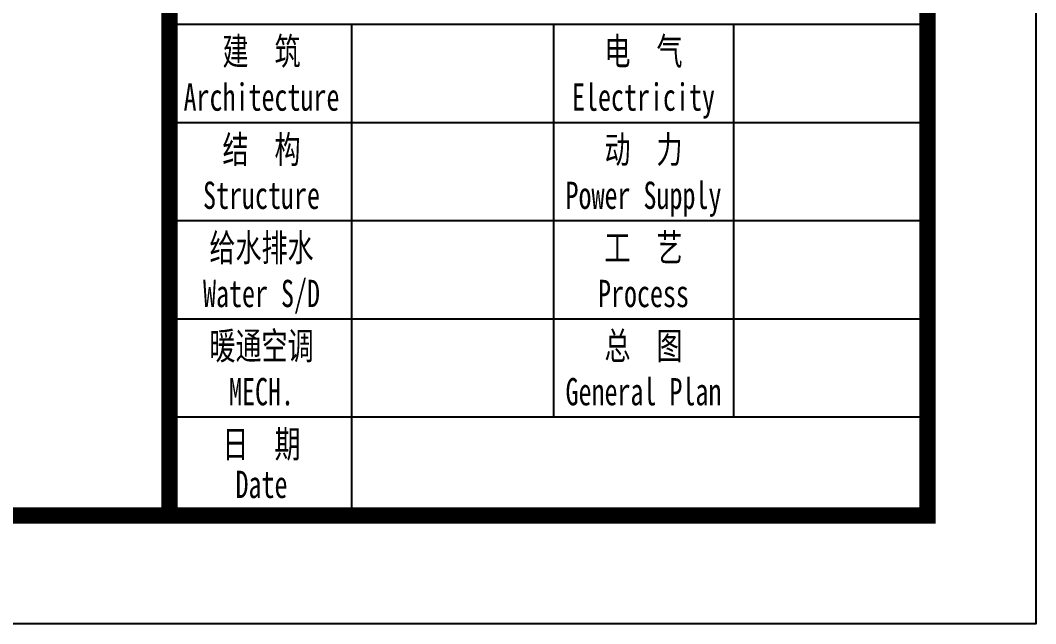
# Model space of a CAD drawing. Extents: x 177291 to 1288761, y 177638 to 322898.
# Drawn here: x 1278815 to 1288761, y 177960 to 183873 of the extents above; entities that cross this region are included whole.
import ezdxf
from ezdxf.enums import TextEntityAlignment as Align

# ---------------------------------------------------------------- set-up
doc = ezdxf.new("R2010")
doc.units = 0
doc.header["$LTSCALE"] = 1000
doc.layers.add('PUB_TITLE', color=4, linetype='Continuous')
doc.styles.add('_gyy_title_ST', font='', dxfattribs={"width": 0.8})
doc.styles.get('_gyy_title_ST').set_extended_font_data('SimSun')

msp = doc.modelspace()

# ---------------------------------------------------------------- linework, layer by layer
at = {"layer": 'PUB_TITLE'}
for p, q in [((1287779.19, 183831.19), (1280296.04, 183831.19)), ((1282059.92, 183831.19), (1282059.92, 179020.59)), ((1284037.61, 183831.19), (1284037.61, 179982.71)), ((1285801.5, 183831.19), (1285801.5, 179982.71)), ((1287779.19, 182869.07), (1280296.04, 182869.07)), ((1287779.19, 181906.95), (1280296.04, 181906.95)), ((1287779.19, 180944.83), (1280296.04, 180944.83)), ((1287779.19, 179982.71), (1280296.04, 179982.71))]:
    msp.add_line(p, q, dxfattribs=at)
msp.add_lwpolyline([(1199563.96, 240960.27), (1288761.34, 240960.27), (1288761.34, 177959.98), (1199563.96, 177959.98)], close=True, dxfattribs=at)
at = {"layer": 'PUB_TITLE', "const_width": 159.09}
for points in [[(1202215.49, 179020.59), (1202215.49, 239899.66), (1287700.73, 239899.66), (1287700.73, 179020.59)], [(1280276.45, 239899.66), (1287700.73, 239899.66), (1287700.73, 179020.59), (1280276.45, 179020.59)]]:
    msp.add_lwpolyline(points, close=True, dxfattribs=at)

# ---------------------------------------------------------------- texts
at = {"layer": 'PUB_TITLE', "style": '_gyy_title_ST', "width": 0.7}
for s, height, p in [('建  筑', 267.255, (1281177.98, 183435.65)), ('电  气', 267.255, (1284919.56, 183435.65)), ('Architecture', 267.2551, (1281177.98, 182986.66)), ('Electricity', 267.2551, (1284919.56, 182986.66)), ('结  构', 267.255, (1281177.98, 182473.53)), ('动  力', 267.255, (1284919.56, 182473.53)), ('Structure', 267.255, (1281177.98, 182024.55)), ('Power Supply', 267.2551, (1284919.56, 182024.55)), ('给水排水', 267.255, (1281177.98, 181511.41)), ('工  艺', 267.255, (1284919.56, 181511.41)), ('Water S/D', 267.255, (1281177.98, 181062.42)), ('Process', 267.255, (1284919.56, 181062.42)), ('暖通空调', 267.255, (1281177.98, 180549.29)), ('总  图', 267.255, (1284919.56, 180549.29)), ('MECH.', 267.255, (1281177.98, 180100.31)), ('General Plan', 267.2551, (1284919.56, 180100.31)), ('日  期', 267.255, (1281177.98, 179587.17)), ('Date', 267.255, (1281177.98, 179191.64))]:
    msp.add_text(s, height=height, dxfattribs=at).set_placement(p, align=Align.CENTER)

doc.saveas('drawing.dxf')
